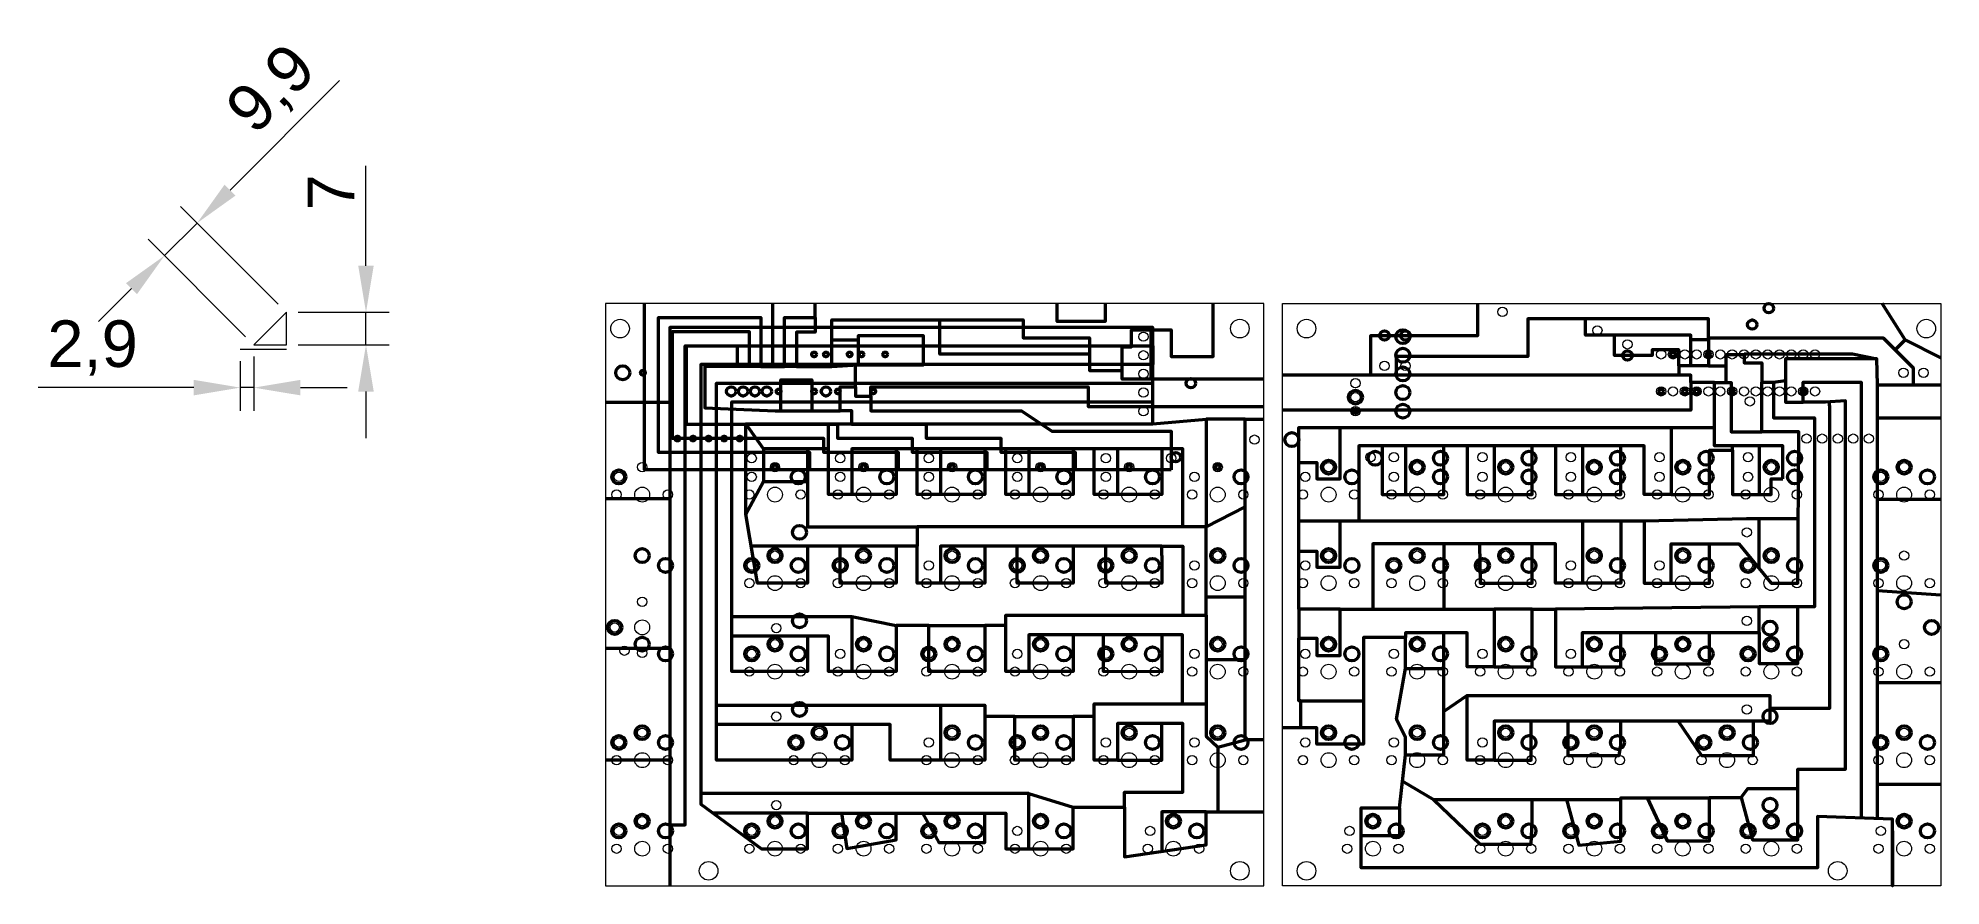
# Model space of a CAD drawing. Header units: millimetres. Extents: x -144 to 264, y -3 to 179.
import ezdxf

# ---------------------------------------------------------------- set-up
doc = ezdxf.new("R2010")
doc.units = ezdxf.units.MM
doc.layers.add('annotations', color=254, linetype='Continuous')
doc.layers.add('pcb-cuts', color=211, linetype='Continuous')
doc.layers.add('toolpath-pcb-bottom', color=155, linetype='Continuous', lineweight=200)
doc.layers.add('toolpath-pcb-top', color=15, linetype='Continuous', lineweight=200)
doc.styles.get("Standard").update_dxf_attribs({"font": 'arial.ttf'})
doc.dimstyles.new('Annotative', dxfattribs={"dimscale": 0, "dimtxt": 2.5, "dimasz": 2.5, "dimexe": 1.25, "dimexo": 0.625, "dimtad": 1, "dimtxsty": 'Standard', "dimcen": 2.5, "dimadec": 0, "dimazin": 0, "dimtfac": 1, "dimtmove": 0, "dimatfit": 3, "dimfxl": 1, "dimarcsym": 0})

# ---------------------------------------------------------------- blocks, each defined once
blk = doc.blocks.new('*D1')
at = {"layer": 'annotations', "color": 0, "lineweight": -2, "transparency": 16777216}
for p, q in [((-73.52, 129.88), (-73.52, 151.35)), ((-88.09, 119.88), (-68.52, 119.88)), ((-73.52, 112.88), (-73.52, 119.88)), ((-88.09, 112.88), (-68.52, 112.88)), ((-73.52, 102.88), (-73.52, 92.88))]:
    blk.add_line(p, q, dxfattribs=at)
at = {"layer": 'annotations', "color": 0, "transparency": 16777216}
for points in [[(-75.19, 129.88), (-71.86, 129.88), (-73.52, 119.88)], [(-75.19, 102.88), (-71.86, 102.88), (-73.52, 112.88)]]:
    blk.add_solid(points, dxfattribs=at)
at = {"layer": 'Defpoints', "color": 0, "transparency": 16777216}
for p in [(-90.59, 119.88), (-73.52, 119.88), (-90.59, 112.88)]:
    blk.add_point(p, dxfattribs=at)
at = {"layer": 'annotations', "color": 0, "transparency": 16777216, "insert": (-81.02, 145.62), "char_height": 10, "attachment_point": 5, "rotation": 90}
blk.add_mtext('7', dxfattribs=at)
blk = doc.blocks.new('*D2')
at = {"layer": 'annotations', "color": 0, "lineweight": -2, "transparency": 16777216}
for p, q in [((-102.68, 146.11), (-79.19, 169.61)), ((-116.75, 132.04), (-109.75, 139.04)), ((-92.36, 121.65), (-113.29, 142.58)), ((-99.36, 114.65), (-120.29, 135.58)), ((-123.83, 124.97), (-130.9, 117.9))]:
    blk.add_line(p, q, dxfattribs=at)
at = {"layer": 'annotations', "color": 0, "transparency": 16777216}
for points in [[(-103.86, 147.29), (-101.51, 144.93), (-109.75, 139.04)], [(-125, 126.15), (-122.65, 123.79), (-116.75, 132.04)]]:
    blk.add_solid(points, dxfattribs=at)
at = {"layer": 'Defpoints', "color": 0, "transparency": 16777216}
for p in [(-109.75, 139.04), (-90.59, 119.88), (-97.59, 112.88)]:
    blk.add_point(p, dxfattribs=at)
at = {"layer": 'annotations', "color": 0, "transparency": 16777216, "insert": (-93.42, 167.41), "char_height": 10, "attachment_point": 5, "rotation": 45}
blk.add_mtext('9,9', dxfattribs=at)
blk = doc.blocks.new('*D3')
at = {"layer": 'annotations', "color": 0, "lineweight": -2, "transparency": 16777216}
for p, q in [((-97.59, 110.38), (-97.59, 98.71)), ((-100.49, 109.38), (-100.49, 98.71)), ((-110.49, 103.71), (-143.89, 103.71)), ((-97.59, 103.71), (-100.49, 103.71)), ((-87.59, 103.71), (-77.59, 103.71))]:
    blk.add_line(p, q, dxfattribs=at)
at = {"layer": 'annotations', "color": 0, "transparency": 16777216}
for points in [[(-110.49, 105.38), (-110.49, 102.05), (-100.49, 103.71)], [(-87.59, 105.38), (-87.59, 102.05), (-97.59, 103.71)]]:
    blk.add_solid(points, dxfattribs=at)
at = {"layer": 'Defpoints', "color": 0, "transparency": 16777216}
for p in [(-100.49, 111.88), (-97.59, 112.88), (-97.59, 103.71)]:
    blk.add_point(p, dxfattribs=at)
at = {"layer": 'annotations', "color": 0, "transparency": 16777216, "insert": (-132.19, 112.22), "char_height": 10, "attachment_point": 5}
blk.add_mtext('2,9', dxfattribs=at)

msp = doc.modelspace()

# ---------------------------------------------------------------- linework, layer by layer
at = {"layer": 'annotations'}
for p, q in [((-90.594, 119.88), (-97.594, 112.88)), ((-90.594, 112.88), (-90.594, 119.88)), ((-90.594, 111.88), (-100.494, 111.88)), ((-97.594, 112.88), (-90.594, 112.88))]:
    msp.add_line(p, q, dxfattribs=at)
at = {"layer": 'pcb-cuts'}
for points in [[(119.15, -3.25), (119.15, 121.75), (-22.15, 121.75), (-22.15, -3.25)], [(123.15, -3.25), (123.15, 121.75), (264.45, 121.75), (264.45, -3.25)]]:
    msp.add_lwpolyline(points, close=True, dxfattribs=at)
for centre, radius in [((170.339, 119.969), 1), ((227.495, 120.762), 1), ((-19, 116.38), 2), ((93.32, 114.65), 1), ((114, 116.38), 2), ((128.3, 116.38), 2), ((145.045, 114.875), 1), ((149.545, 114.875), 1), ((190.719, 116), 1), ((223.965, 117.232), 1), ((261.3, 116.38), 2), ((93.32, 110.65), 1), ((197.175, 113), 1), ((197.175, 110.625), 1), ((204.41, 110.85), 1), ((206.95, 110.85), 1), ((209.49, 110.85), 1), ((212.03, 110.85), 1), ((214.57, 110.85), 1), ((217.11, 110.85), 1), ((219.65, 110.85), 1), ((222.19, 110.85), 1), ((224.73, 110.85), 1), ((227.27, 110.85), 1), ((229.81, 110.85), 1), ((232.35, 110.85), 1), ((234.89, 110.85), 1), ((237.43, 110.85), 1), ((93.32, 106.65), 1), ((145.045, 108.375), 1), ((149.545, 108.375), 1), ((256.4, 106.91), 1), ((260.728, 106.91), 1), ((93.32, 102.65), 1), ((138.8, 104.66), 1), ((138.8, 101.66), 1), ((204.41, 102.91), 1), ((206.95, 102.91), 1), ((209.49, 102.91), 1), ((212.03, 102.91), 1), ((214.57, 102.91), 1), ((217.11, 102.91), 1), ((219.65, 102.91), 1), ((222.19, 102.91), 1), ((224.73, 102.91), 1), ((227.27, 102.91), 1), ((229.81, 102.91), 1), ((232.35, 102.91), 1), ((234.89, 102.91), 1), ((237.43, 102.91), 1), ((93.32, 98.65), 1), ((138.8, 98.66), 1), ((223.46, 100.762), 1), ((117.15, 92.55), 1), ((235.62, 92.762), 1), ((238.96, 92.762), 1), ((242.3, 92.762), 1), ((245.64, 92.762), 1), ((248.98, 92.762), 1), ((-14.25, 86.65), 1), ((9.25, 88.55), 1), ((14.25, 86.65), 1), ((28.25, 88.55), 1), ((33.25, 86.65), 1), ((47.25, 88.55), 1), ((52.25, 86.65), 1), ((66.25, 88.55), 1), ((71.25, 86.65), 1), ((85.25, 88.55), 1), ((90.25, 86.65), 1), ((99.25, 88.55), 1), ((109.25, 86.65), 1), ((133.05, 86.65), 1), ((142.05, 88.762), 1), ((147.05, 88.762), 1), ((152.05, 86.65), 1), ((166.05, 88.762), 1), ((171.05, 86.65), 1), ((185.05, 88.762), 1), ((190.05, 86.65), 1), ((204.05, 88.762), 1), ((209.05, 86.65), 1), ((223.05, 88.762), 1), ((228.05, 86.65), 1), ((256.55, 86.65), 1), ((-19.75, 80.75), 1), ((-19.25, 84.55), 1), ((-14.25, 80.75), 1.6), ((-8.75, 80.75), 1), ((8.75, 80.75), 1), ((9.25, 84.55), 1), ((14.25, 80.75), 1.6), ((19.75, 80.75), 1), ((27.75, 80.75), 1), ((28.25, 84.55), 1), ((33.25, 80.75), 1.6), ((38.75, 80.75), 1), ((46.75, 80.75), 1), ((47.25, 84.55), 1), ((52.25, 80.75), 1.6), ((57.75, 80.75), 1), ((65.75, 80.75), 1), ((66.25, 84.55), 1), ((71.25, 80.75), 1.6), ((76.75, 80.75), 1), ((84.75, 80.75), 1), ((85.25, 84.55), 1), ((90.25, 80.75), 1.6), ((95.75, 80.75), 1), ((103.75, 80.75), 1), ((104.25, 84.55), 1), ((109.25, 80.75), 1.6), ((114.75, 80.75), 1), ((127.55, 80.75), 1), ((128.05, 84.55), 1), ((133.05, 80.75), 1.6), ((138.55, 80.75), 1), ((146.55, 80.75), 1), ((147.05, 84.55), 1), ((152.05, 80.75), 1.6), ((157.55, 80.75), 1), ((165.55, 80.75), 1), ((166.05, 84.55), 1), ((171.05, 80.75), 1.6), ((176.55, 80.75), 1), ((184.55, 80.75), 1), ((185.05, 84.55), 1), ((190.05, 80.75), 1.6), ((195.55, 80.75), 1), ((203.55, 80.75), 1), ((204.05, 84.55), 1), ((209.05, 80.75), 1.6), ((214.55, 80.75), 1), ((222.55, 80.75), 1), ((223.05, 84.55), 1), ((228.05, 80.75), 1.6), ((233.55, 80.75), 1), ((251.05, 80.75), 1), ((251.55, 84.55), 1), ((256.55, 80.75), 1.6), ((262.05, 80.75), 1), ((222.8, 72.65), 1), ((9.25, 65.55), 1), ((14.25, 67.65), 1), ((28.25, 65.55), 1), ((33.25, 67.65), 1), ((47.25, 65.55), 1), ((52.25, 67.65), 1), ((66.25, 65.55), 1), ((71.25, 67.65), 1), ((85.25, 65.55), 1), ((90.25, 67.65), 1), ((104.25, 65.55), 1), ((109.25, 67.65), 1), ((128.05, 65.55), 1), ((133.05, 67.65), 1), ((147.05, 65.55), 1), ((152.05, 67.65), 1), ((166.05, 65.55), 1), ((171.05, 67.65), 1), ((185.05, 65.55), 1), ((190.05, 67.65), 1), ((204.05, 65.55), 1), ((209.05, 67.65), 1), ((223.05, 65.55), 1), ((228.05, 67.65), 1), ((251.55, 65.55), 1), ((256.55, 67.65), 1), ((8.75, 61.75), 1), ((14.25, 61.75), 1.6), ((19.75, 61.75), 1), ((27.75, 61.75), 1), ((33.25, 61.75), 1.6), ((38.75, 61.75), 1), ((46.75, 61.75), 1), ((52.25, 61.75), 1.6), ((57.75, 61.75), 1), ((65.75, 61.75), 1), ((71.25, 61.75), 1.6), ((76.75, 61.75), 1), ((84.75, 61.75), 1), ((90.25, 61.75), 1.6), ((95.75, 61.75), 1), ((103.75, 61.75), 1), ((109.25, 61.75), 1.6), ((114.75, 61.75), 1), ((127.55, 61.75), 1), ((133.05, 61.75), 1.6), ((138.55, 61.75), 1), ((146.55, 61.75), 1), ((152.05, 61.75), 1.6), ((157.55, 61.75), 1), ((165.55, 61.75), 1), ((171.05, 61.75), 1.6), ((176.55, 61.75), 1), ((184.55, 61.75), 1), ((190.05, 61.75), 1.6), ((195.55, 61.75), 1), ((203.55, 61.75), 1), ((209.05, 61.75), 1.6), ((214.55, 61.75), 1), ((222.55, 61.75), 1), ((228.05, 61.75), 1.6), ((233.55, 61.75), 1), ((251.05, 61.75), 1), ((256.55, 61.75), 1.6), ((262.05, 61.75), 1), ((-14.25, 57.75), 1), ((-20.15, 52.25), 1), ((-14.25, 52.25), 1.6), ((14.532, 52.102), 1), ((222.8, 53.65), 1), ((14.25, 48.65), 1), ((33.25, 48.65), 1), ((52.25, 48.65), 1), ((71.25, 48.65), 1), ((90.25, 48.65), 1), ((109.25, 48.65), 1), ((133.05, 48.65), 1), ((152.05, 48.65), 1), ((171.05, 48.65), 1), ((190.05, 48.65), 1), ((209.05, 48.65), 1), ((228.05, 48.65), 1), ((256.55, 48.65), 1), ((-18.05, 47.25), 1), ((-14.25, 46.75), 1), ((9.25, 46.55), 1), ((28.25, 46.55), 1), ((47.25, 46.55), 1), ((66.25, 46.55), 1), ((85.25, 46.55), 1), ((104.25, 46.55), 1), ((128.05, 46.55), 1), ((147.05, 46.55), 1), ((166.05, 46.55), 1), ((185.05, 46.55), 1), ((204.05, 46.55), 1), ((223.05, 46.55), 1), ((251.55, 46.55), 1), ((8.75, 42.75), 1), ((14.25, 42.75), 1.6), ((19.75, 42.75), 1), ((27.75, 42.75), 1), ((33.25, 42.75), 1.6), ((38.75, 42.75), 1), ((46.75, 42.75), 1), ((52.25, 42.75), 1.6), ((57.75, 42.75), 1), ((65.75, 42.75), 1), ((71.25, 42.75), 1.6), ((76.75, 42.75), 1), ((84.75, 42.75), 1), ((90.25, 42.75), 1.6), ((95.75, 42.75), 1), ((103.75, 42.75), 1), ((109.25, 42.75), 1.6), ((114.75, 42.75), 1), ((127.55, 42.75), 1), ((133.05, 42.75), 1.6), ((138.55, 42.75), 1), ((146.55, 42.75), 1), ((152.05, 42.75), 1.6), ((157.55, 42.75), 1), ((165.55, 42.75), 1), ((171.05, 42.75), 1.6), ((176.55, 42.75), 1), ((184.55, 42.75), 1), ((190.05, 42.75), 1.6), ((195.55, 42.75), 1), ((203.55, 42.75), 1), ((209.05, 42.75), 1.6), ((214.55, 42.75), 1), ((222.55, 42.75), 1), ((228.05, 42.75), 1.6), ((233.55, 42.75), 1), ((251.05, 42.75), 1), ((256.55, 42.75), 1.6), ((262.05, 42.75), 1), ((14.532, 33.102), 1), ((222.8, 34.65), 1), ((-14.25, 29.65), 1), ((23.75, 29.65), 1), ((52.25, 29.65), 1), ((71.25, 29.65), 1), ((90.25, 29.65), 1), ((109.25, 29.65), 1), ((133.05, 29.65), 1), ((152.05, 29.65), 1), ((171.05, 29.65), 1), ((190.05, 29.65), 1), ((218.55, 29.65), 1), ((256.55, 29.65), 1), ((-19.75, 23.75), 1), ((-19.25, 27.55), 1), ((-14.25, 23.75), 1.6), ((-8.75, 23.75), 1), ((18.25, 23.75), 1), ((18.75, 27.55), 1), ((23.75, 23.75), 1.6), ((29.25, 23.75), 1), ((46.75, 23.75), 1), ((47.25, 27.55), 1), ((52.25, 23.75), 1.6), ((57.75, 23.75), 1), ((65.75, 23.75), 1), ((66.25, 27.55), 1), ((71.25, 23.75), 1.6), ((76.75, 23.75), 1), ((84.75, 23.75), 1), ((85.25, 27.55), 1), ((90.25, 23.75), 1.6), ((95.75, 23.75), 1), ((103.75, 23.75), 1), ((104.25, 27.55), 1), ((109.25, 23.75), 1.6), ((114.75, 23.75), 1), ((127.55, 23.75), 1), ((128.05, 27.55), 1), ((133.05, 23.75), 1.6), ((138.55, 23.75), 1), ((146.55, 23.75), 1), ((147.05, 27.55), 1), ((152.05, 23.75), 1.6), ((157.55, 23.75), 1), ((165.55, 23.75), 1), ((166.05, 27.55), 1), ((171.05, 23.75), 1.6), ((176.55, 23.75), 1), ((184.55, 23.75), 1), ((185.05, 27.55), 1), ((190.05, 23.75), 1.6), ((195.55, 23.75), 1), ((213.05, 23.75), 1), ((213.55, 27.55), 1), ((218.55, 23.75), 1.6), ((224.05, 23.75), 1), ((251.05, 23.75), 1), ((251.55, 27.55), 1), ((256.55, 23.75), 1.6), ((262.05, 23.75), 1), ((14.532, 14.102), 1), ((-19.25, 8.55), 1), ((-14.25, 10.65), 1), ((9.25, 8.55), 1), ((14.25, 10.65), 1), ((28.25, 8.55), 1), ((33.25, 10.65), 1), ((47.25, 8.55), 1), ((52.25, 10.65), 1), ((66.25, 8.55), 1), ((71.25, 10.65), 1), ((94.75, 8.55), 1), ((99.75, 10.65), 1), ((137.55, 8.55), 1), ((142.55, 10.65), 1), ((166.05, 8.55), 1), ((171.05, 10.65), 1), ((185.05, 8.55), 1), ((190.05, 10.65), 1), ((204.05, 8.55), 1), ((209.05, 10.65), 1), ((223.05, 8.55), 1), ((228.05, 10.65), 1), ((251.55, 8.55), 1), ((256.55, 10.65), 1), ((-19.75, 4.75), 1), ((-14.25, 4.75), 1.6), ((-8.75, 4.75), 1), ((8.75, 4.75), 1), ((14.25, 4.75), 1.6), ((19.75, 4.75), 1), ((27.75, 4.75), 1), ((33.25, 4.75), 1.6), ((38.75, 4.75), 1), ((46.75, 4.75), 1), ((52.25, 4.75), 1.6), ((57.75, 4.75), 1), ((65.75, 4.75), 1), ((71.25, 4.75), 1.6), ((76.75, 4.75), 1), ((94.25, 4.75), 1), ((99.75, 4.75), 1.6), ((105.25, 4.75), 1), ((137.05, 4.75), 1), ((142.55, 4.75), 1.6), ((148.05, 4.75), 1), ((165.55, 4.75), 1), ((171.05, 4.75), 1.6), ((176.55, 4.75), 1), ((184.55, 4.75), 1), ((190.05, 4.75), 1.6), ((195.55, 4.75), 1), ((203.55, 4.75), 1), ((209.05, 4.75), 1.6), ((214.55, 4.75), 1), ((222.55, 4.75), 1), ((228.05, 4.75), 1.6), ((233.55, 4.75), 1), ((251.05, 4.75), 1), ((256.55, 4.75), 1.6), ((262.05, 4.75), 1), ((0, 0), 2), ((114, 0), 2), ((128.3, 0), 2), ((242.3, 0), 2)]:
    msp.add_circle(centre, radius, dxfattribs=at)
at = {"layer": 'toolpath-pcb-bottom'}
for p, q in [((222.19, 110.85), (222.19, 110.985)), ((256.801, 114.001), (254.637, 111.837)), ((258.564, 104.308), (264.45, 104.308)), ((-8.35, 100.55), (-22.15, 100.55)), ((206.55, 95.15), (215.84, 95.15)), ((250.84, 97.22), (264.45, 97.22)), ((68.75, 90.55), (63.75, 90.55)), ((149.55, 91.206), (149.55, 80.75)), ((168.55, 91.206), (168.55, 80.75)), ((187.55, 91.206), (187.55, 80.75)), ((219.75, 90.262), (219.75, 91.25)), ((225.55, 80.75), (225.55, 91.25)), ((-8.35, 79.833), (-22.15, 79.833)), ((106.75, 73.853), (115.15, 78.129)), ((250.84, 79.772), (264.45, 79.772)), ((225.389, 75.65), (233.855, 75.65)), ((157.76, 70.15), (157.76, 56.15)), ((106.75, 58.819), (115.15, 58.819)), ((250.84, 60.176), (264.45, 59.25)), ((-8.35, 47.75), (-22.15, 47.75)), ((106.75, 45.353), (115.15, 45.353)), ((162.75, 37.65), (157.76, 34.184)), ((250.84, 40.435), (264.45, 40.435)), ((109.25, 26.575), (115.15, 28.111)), ((-8.35, 23.75), (-22.15, 23.75)), ((68.75, 16.579), (78.25, 13.678)), ((184.077, 15.294), (195.76, 15.294)), ((201.426, 15.641), (214.76, 15.641)), ((-8.35, 9.878), (-8.35, -3.25))]:
    msp.add_line(p, q, dxfattribs=at)
for points in [[(142.122, 106.41), (142.122, 114.875), (165.07, 114.875), (165.07, 121.75)], [(214.57, 114.35), (214.57, 118.5), (175.825, 118.5), (175.825, 110.375), (147.545, 110.375), (147.545, 106.41)], [(214.57, 113.985), (210.76, 113.985), (210.76, 115), (188.173, 115), (188.173, 118.5)], [(256.801, 114.001), (251.872, 121.75)], [(93.32, 112.65), (95.32, 112.65), (95.32, 116.65), (-8.35, 116.65), (-8.35, 9.878), (-5.01, 9.878), (-5.01, 112.65), (93.32, 112.65)], [(210.76, 108.364), (208.22, 108.364), (208.22, 111.85), (202.473, 111.85), (202.473, 110.625), (194.416, 110.625), (194.416, 115)], [(250.84, 104.308), (258.564, 104.308), (258.564, 107.91), (252.124, 114.35), (214.57, 114.35), (214.57, 108.364), (218.38, 108.364)], [(95.32, 112.65), (95.32, 108.65), (-1.67, 108.65), (-1.67, 19.056), (-1.67, 14.31), (11.324, 4.742), (21.25, 4.75), (21.25, 12.376), (28.507, 12.376), (29.648, 4.805), (40.25, 6.643), (40.25, 12.376), (45.881, 12.376), (49.431, 6.072), (59.25, 6.072), (59.25, 12.376), (63.75, 12.376), (63.75, 4.75), (78.25, 4.75), (78.25, 13.678), (89.282, 13.678), (89.282, 3.032), (106.75, 5.567), (106.75, 12.65), (119.15, 12.65)], [(214.57, 108.364), (210.76, 108.364), (210.76, 113.985)], [(218.38, 104.803), (218.38, 110.85), (222.19, 110.85), (222.19, 109.032), (226, 109.032), (226, 104.893)], [(222.19, 110.985), (245.456, 110.985), (250.68, 109.88)], [(256.801, 114.001), (264.45, 110.109)], [(82.75, 33.102), (78.25, 33.102), (78.25, 23.75), (65.75, 23.75), (65.75, 33.102), (59.25, 33.102), (59.25, 23.75), (38.989, 23.75), (38.989, 31.376), (30.75, 31.376), (30.75, 23.75), (1.67, 23.75), (1.67, 104.65), (95.32, 104.65), (95.32, 108.65)], [(210.76, 104.803), (210.76, 106.41), (123.15, 106.41)], [(208.22, 108.364), (208.22, 106.41)], [(250.84, 18.61), (250.84, 104.308), (250.68, 109.88), (231.08, 109.88), (231.08, 100.58), (234.89, 100.58)], [(101.666, 35.853), (101.666, 50.65), (97.25, 50.65), (97.25, 42.739), (84.75, 42.75), (84.75, 50.65), (78.25, 50.65), (78.25, 42.75), (63.75, 42.75), (63.75, 52.65), (59.25, 52.65), (59.25, 42.75), (47.25, 42.75), (47.25, 52.65), (40.25, 52.65), (40.25, 42.75), (25.75, 42.75), (25.75, 50.376), (21.25, 50.376), (21.25, 42.75), (5.01, 42.75), (5.01, 100.65), (95.32, 100.65), (95.32, 104.65)], [(215.84, 104.803), (210.76, 104.803), (210.76, 98.908), (123.15, 98.908)], [(148.905, 19.207), (155.538, 15.294), (165.55, 5.75), (176.55, 5.75), (176.76, 10.65), (176.76, 15.294), (184.077, 15.294), (186.766, 5.498), (195.76, 6.35), (195.76, 15.641), (201.426, 15.641), (205.676, 6.451), (214.76, 6.451), (214.76, 15.727), (221.55, 15.727), (223.979, 6.625), (233.76, 6.625), (233.76, 21.811), (243.97, 21.811), (243.97, 100.91), (239.63, 100.58), (234.89, 100.58), (234.89, 104.91), (247.31, 104.91), (247.31, 11.301)], [(195.76, 75.15), (200.75, 75.15), (200.75, 61.75), (214.76, 61.75), (214.76, 69.15), (214.76, 70.15), (221.086, 70.15), (228.05, 61.75), (233.76, 61.75), (233.95, 94.25), (226, 94.25), (226, 104.893), (228.54, 104.893), (228.54, 97.25), (237.29, 97.25), (237.29, 56.65), (233.76, 56.65)], [(230.55, 84.15), (230.55, 91.25), (215.84, 91.25), (215.84, 104.803), (218.38, 104.803), (219.425, 104.803), (219.425, 94.25), (226, 94.25)], [(228.54, 104.893), (231.08, 105.23)], [(97.25, 67.65), (97.25, 61.75), (85.25, 61.75), (85.25, 69.65), (78.25, 69.65), (78.25, 61.75), (66.25, 61.75), (66.25, 69.65), (59.25, 69.65), (59.25, 61.75), (44.75, 61.75), (44.75, 69.65), (40.25, 69.65), (40.25, 61.75), (28.25, 61.75), (28.25, 69.65), (21.25, 69.65), (21.25, 61.75), (10.465, 61.75), (7.965, 76.577), (7.965, 95.946), (95.32, 95.946), (95.32, 100.55)], [(227.731, 34.9), (240.63, 34.9), (240.63, 99.58), (240.485, 100.645)], [(11.75, 90.55), (7.965, 95.946)], [(25.75, 90.55), (25.75, 95.946)], [(95.32, 95.946), (106.75, 96.977)], [(115.15, 96.977), (106.75, 96.977), (106.75, 73.853)], [(119.15, 28.111), (115.15, 28.111), (115.15, 96.977), (119.15, 96.977)], [(126.65, 75.15), (126.65, 87.623), (130.55, 87.623), (130.55, 84.15), (135.55, 84.15), (135.55, 95.15), (206.55, 95.15), (206.55, 80.75), (200.75, 80.75), (200.75, 91.206), (139.55, 91.206), (139.55, 75.15)], [(126.65, 87.623), (126.65, 95.15), (135.55, 95.15)], [(21.25, 90.55), (11.75, 90.55), (11.75, 83.53), (21.25, 83.53)], [(101.75, 73.853), (101.75, 90.55), (97.25, 90.55), (97.25, 80.75), (82.75, 80.75), (82.75, 90.55), (78.25, 90.55), (78.25, 80.75), (63.75, 80.75), (63.75, 90.55), (59.25, 90.55), (59.25, 80.75), (44.75, 80.75), (44.75, 90.55), (40.25, 90.55), (40.25, 80.75), (25.75, 80.75), (25.75, 90.55), (21.25, 90.55), (21.25, 73.853), (44.75, 73.853)], [(40.25, 90.55), (30.75, 90.55), (30.75, 80.75)], [(49.75, 90.55), (44.75, 90.55)], [(59.25, 90.55), (49.75, 90.55), (49.75, 80.75)], [(78.25, 90.55), (68.75, 90.55), (68.75, 80.75)], [(87.75, 90.55), (82.75, 90.55)], [(97.25, 90.55), (87.75, 90.55), (87.75, 80.75)], [(144.55, 91.206), (144.55, 80.75), (157.76, 80.75), (157.76, 91.206)], [(162.75, 91.206), (162.75, 80.75), (176.76, 80.75), (176.76, 91.206)], [(181.75, 91.206), (181.75, 80.75), (195.76, 80.75), (195.76, 91.206)], [(206.55, 80.75), (214.76, 80.75), (214.76, 90.262), (219.75, 90.262), (219.75, 80.75), (228.05, 80.75), (228.05, 84.15), (230.55, 84.15)], [(11.75, 83.53), (7.965, 76.577)], [(106.75, 54.853), (106.75, 73.853), (44.75, 73.853), (44.75, 69.65)], [(126.65, 56.15), (126.65, 68.623), (130.55, 68.623), (130.55, 65.15), (135.55, 65.15), (135.55, 75.15), (187.55, 75.15), (187.55, 61.75), (181.75, 61.75), (181.75, 70.15), (142.574, 70.15), (142.574, 56.15)], [(126.65, 68.623), (126.65, 75.15), (135.55, 75.15)], [(187.55, 75.15), (195.76, 75.15), (195.76, 61.75), (187.55, 61.75)], [(200.75, 75.15), (222.8, 75.65), (225.389, 75.65), (225.389, 64.96)], [(21.25, 69.65), (9.133, 69.65)], [(40.25, 69.65), (28.25, 69.65)], [(59.25, 69.65), (49.75, 69.65), (49.75, 61.75)], [(78.25, 69.65), (66.25, 69.65)], [(97.25, 69.65), (85.25, 69.65)], [(97.25, 67.65), (97.25, 69.65), (101.75, 69.65), (101.75, 54.853)], [(165.454, 70.15), (165.55, 61.75), (176.76, 61.75), (176.76, 70.15)], [(206.55, 61.75), (206.55, 70.15), (214.76, 70.15)], [(5.01, 54.579), (30.75, 54.579), (30.75, 42.75)], [(30.75, 54.579), (40.25, 52.65)], [(63.75, 52.65), (63.75, 54.853), (106.75, 54.853), (106.75, 35.853)], [(127.09, 36.479), (126.65, 36.479), (126.65, 49.95), (130.55, 49.95), (130.55, 46.207), (135.55, 46.207), (135.55, 56.15), (168.55, 56.15), (168.55, 43.779), (162.75, 43.779), (162.75, 51.096), (149.55, 51.096), (149.55, 50.1)], [(135.55, 56.15), (126.65, 56.15), (126.65, 49.95)], [(168.55, 43.779), (176.76, 43.779), (176.76, 56.15), (168.55, 56.15)], [(176.76, 56.15), (181.75, 56.15), (181.75, 43.75), (187.55, 43.75), (187.55, 51.15), (225.425, 51.15), (225.425, 56.65), (181.75, 56.15)], [(225.425, 51.15), (225.425, 44.474), (233.76, 44.474), (233.76, 56.65), (225.425, 56.65)], [(22.25, 50.376), (5.01, 50.376)], [(47.25, 52.65), (59.25, 52.65)], [(78.25, 50.65), (68.75, 50.65), (68.75, 42.75)], [(97.25, 50.65), (84.75, 50.65)], [(148.26, 13.5), (149.55, 24.913), (149.55, 28.6), (147.618, 32.575), (149.55, 43.454), (149.55, 47.6), (149.55, 50.1), (140.55, 50.1), (140.55, 27.15), (130.55, 27.15), (130.55, 28.6), (130.55, 30.654), (123.15, 30.654)], [(149.55, 43.454), (157.76, 43.454), (157.76, 51.096)], [(187.55, 43.75), (195.76, 43.75), (195.76, 51.15)], [(203.196, 51.15), (203.196, 44.404), (214.76, 44.404), (214.76, 51.15)], [(149.55, 24.913), (157.76, 24.913), (157.76, 43.454)], [(1.67, 35.579), (49.75, 35.579), (49.75, 23.75)], [(49.75, 35.579), (59.25, 35.579), (59.25, 33.102)], [(65.75, 33.102), (78.25, 33.102)], [(89.282, 13.678), (89.282, 16.853), (101.75, 16.853), (101.75, 31.65), (87.75, 31.65), (87.75, 23.75), (82.75, 23.75), (82.75, 35.853), (106.75, 35.853), (106.75, 28.88), (109.25, 26.575), (109.25, 12.65)], [(127.09, 30.654), (127.09, 36.479), (140.55, 36.479)], [(30.75, 31.376), (1.67, 31.376)], [(87.75, 23.75), (97.25, 23.75), (97.25, 31.65)], [(168.55, 23.75), (176.55, 23.75), (176.55, 32.15)], [(184.391, 32.15), (184.391, 24.737), (195.391, 24.737), (195.76, 26.937), (195.76, 32.15)], [(208.046, 32.15), (213.05, 24.75), (224.26, 24.75), (224.26, 32.15)], [(68.75, 4.75), (68.75, 16.579), (-1.67, 16.579)], [(221.55, 15.727), (222.978, 17.7), (233.76, 17.7)], [(250.84, 11.17), (250.84, 18.61), (264.45, 18.61)], [(21.25, 12.376), (0.957, 12.376)], [(28.507, 12.376), (40.25, 12.376)], [(45.881, 12.376), (59.25, 12.376)], [(106.75, 12.65), (97.25, 12.65), (97.25, 4.188)], [(254.05, 8.55), (254.05, -3.25), (254.05, 11.05), (237.95, 11.65), (237.95, 0.65), (140.05, 0.65), (140.05, 10.65), (140.05, 13.5), (148.26, 13.5), (148.26, 7.498), (140.05, 7.498)], [(155.538, 15.294), (176.76, 15.294)]]:
    msp.add_lwpolyline(points, dxfattribs=at)
msp.add_lwpolyline([(162.75, 31.15), (162.75, 37.65), (227.731, 37.65), (227.731, 32.15), (168.55, 32.15), (168.55, 23.75), (162.75, 23.75)], close=True, dxfattribs=at)
for centre, radius in [((227.495, 120.762), 1), ((145.045, 114.875), 1), ((149.545, 114.875), 1), ((223.965, 117.232), 1), ((197.175, 110.625), 1), ((206.95, 110.85), 0.5), ((214.57, 110.85), 0.5), ((138.8, 101.66), 1.5), ((204.41, 102.91), 0.5), ((209.49, 102.91), 0.5), ((212.03, 102.91), 0.5), ((219.65, 102.91), 0.5), ((234.89, 102.91), 0.5), ((138.8, 98.66), 0.5), ((-19.25, 84.55), 1.5), ((251.55, 84.55), 1.5), ((9.25, 65.55), 1.5), ((28.25, 65.55), 1.5), ((66.25, 65.55), 1.5), ((85.25, 65.55), 1.5), ((147.05, 65.55), 1.5), ((166.05, 65.55), 1.5), ((223.05, 65.55), 1.5), ((251.55, 65.55), 1.5), ((-20.15, 52.25), 1.5), ((9.25, 46.55), 1.5), ((47.25, 46.55), 1.5), ((85.25, 46.55), 1.5), ((204.05, 46.55), 1.5), ((223.05, 46.55), 1.5), ((251.55, 46.55), 1.5), ((-19.25, 27.55), 1.5), ((18.75, 27.55), 1.5), ((66.25, 27.55), 1.5), ((185.05, 27.55), 1.5), ((213.55, 27.55), 1.5), ((251.55, 27.55), 1.5), ((-19.25, 8.55), 1.5), ((9.25, 8.55), 1.5), ((28.25, 8.55), 1.5), ((47.25, 8.55), 1.5), ((166.05, 8.55), 1.5), ((185.05, 8.55), 1.5), ((204.05, 8.55), 1.5), ((223.05, 8.55), 1.5)]:
    msp.add_circle(centre, radius, dxfattribs=at)
at = {"layer": 'toolpath-pcb-top'}
for points in [[(21.75, 86.05), (-13.75, 86.05), (-13.75, 121.75)], [(40.75, 86.05), (21.75, 86.05), (21.75, 89.762), (-10.75, 89.762), (-10.75, 118.762), (11.22, 118.762), (11.22, 108.251), (8.68, 108.251)], [(11.22, 108.251), (13.76, 108.251), (13.76, 121.75)], [(13.76, 108.251), (16.3, 108.251), (16.3, 118.762), (22.885, 118.762), (22.885, 121.75)], [(22.885, 118.762), (22.885, 115.623), (18.84, 115.623), (18.84, 108.251), (16.3, 108.251)], [(18.84, 108.251), (26.445, 108.251), (26.445, 118.262), (67.531, 118.262), (67.531, 114.41), (81.754, 114.41), (81.754, 107.41), (88.754, 107.41), (88.754, 112.454), (90.755, 112.454), (90.755, 116.142), (99.255, 116.142), (99.255, 110.375), (108.255, 110.375), (108.255, 121.75)], [(85.09, 121.75), (85.09, 117.91), (74.821, 117.91), (74.821, 121.75)], [(59.75, 86.05), (40.75, 86.05), (40.75, 89.762), (24.75, 89.762), (24.75, 92.762), (-7.715, 92.762), (-7.75, 115.762), (8.68, 115.762), (8.68, 108.251), (6.14, 108.251)], [(46.125, 110.625), (46.125, 114.85), (32.077, 114.85), (32.077, 108.603), (46.125, 108.603), (46.125, 110.625)], [(81.754, 110.91), (49.625, 110.91), (49.625, 118.262)], [(119.15, 105.563), (95.005, 105.563), (95.005, 116.142)], [(78.75, 86.05), (59.75, 86.05), (59.75, 89.762), (43.75, 89.762), (43.75, 92.762), (27.75, 92.762), (27.75, 95.762), (-4.75, 95.762), (-4.75, 112.706), (6.14, 112.706), (6.14, 108.251), (-0.836, 108.251), (-0.836, 99.35), (14.281, 98.762), (28.23, 98.762)], [(26.445, 113.985), (32.077, 113.985)], [(26.445, 108.251), (32.077, 108.603)], [(31.54, 103.91), (31.54, 108.603)], [(95.005, 105.563), (88.754, 105.563), (88.754, 107.41)], [(15.53, 98.762), (15.53, 105.372), (22.15, 105.372), (22.15, 98.762)], [(34.82, 101.91), (34.82, 103.91), (81.425, 103.91), (81.425, 99.66), (119.15, 99.66)]]:
    msp.add_lwpolyline(points, dxfattribs=at)
msp.add_lwpolyline([(99.25, 86.05), (78.75, 86.05), (78.75, 89.762), (62.75, 89.762), (62.75, 92.762), (46.75, 92.762), (46.75, 95.762), (30.75, 95.762), (30.75, 98.762), (28.23, 98.762), (28.23, 103.91), (31.54, 103.91), (31.54, 101.91), (34.82, 101.91), (34.82, 98.762), (67.172, 98.762), (73.684, 94.366), (99.25, 94.366), (99.25, 88.762)], close=True, dxfattribs=at)
for centre, radius in [((148.98, 114.65), 1.5), ((22.65, 110.85), 0.5), ((25.19, 110.85), 0.5), ((30.27, 110.85), 0.5), ((32.81, 110.85), 0.5), ((37.89, 110.85), 0.5), ((148.98, 110.65), 1.5), ((-18.428, 106.91), 1.5), ((-14.1, 106.91), 0.5), ((148.98, 106.65), 1.5), ((4.87, 102.91), 1), ((7.41, 102.91), 1), ((9.95, 102.91), 1), ((12.49, 102.91), 1), ((15.03, 102.91), 0.5), ((22.65, 102.91), 0.5), ((25.19, 102.91), 1), ((27.73, 102.91), 0.5), ((35.35, 102.91), 0.5), ((103.5, 104.66), 1), ((148.98, 102.65), 1.5), ((148.98, 98.65), 1.5), ((125.15, 92.55), 1.5), ((-6.68, 92.762), 0.5), ((-3.34, 92.762), 0.5), ((0, 92.762), 0.5), ((3.34, 92.762), 0.5), ((6.68, 92.762), 0.5), ((143.05, 88.55), 1.5), ((157.05, 88.55), 1.5), ((176.05, 88.55), 1.5), ((195.05, 88.55), 1.5), ((214.05, 88.55), 1.5), ((233.05, 88.55), 1.5), ((14.25, 86.65), 0.5), ((19.25, 84.55), 1.5), ((33.25, 86.65), 0.5), ((38.25, 84.55), 1.5), ((52.25, 86.65), 0.5), ((57.25, 84.55), 1.5), ((71.25, 86.65), 0.5), ((76.25, 84.55), 1.5), ((90.25, 86.65), 0.5), ((95.25, 84.55), 1.5), ((100.25, 88.762), 1), ((109.25, 86.65), 0.5), ((114.25, 84.55), 1.5), ((133.05, 86.65), 1.5), ((138.05, 84.55), 1.5), ((152.05, 86.65), 1.5), ((157.05, 84.55), 1.5), ((171.05, 86.65), 1.5), ((176.05, 84.55), 1.5), ((190.05, 86.65), 1.5), ((195.05, 84.55), 1.5), ((209.05, 86.65), 1.5), ((214.05, 84.55), 1.5), ((228.05, 86.65), 1.5), ((233.05, 84.55), 1.5), ((256.55, 86.65), 1.5), ((261.55, 84.55), 1.5), ((19.5, 72.65), 1.5), ((-14.25, 67.65), 1.5), ((-9.25, 65.55), 1.5), ((14.25, 67.65), 1.5), ((19.25, 65.55), 1.5), ((33.25, 67.65), 1.5), ((38.25, 65.55), 1.5), ((52.25, 67.65), 1.5), ((57.25, 65.55), 1.5), ((71.25, 67.65), 1.5), ((76.25, 65.55), 1.5), ((90.25, 67.65), 1.5), ((95.25, 65.55), 1.5), ((109.25, 67.65), 1.5), ((114.25, 65.55), 1.5), ((133.05, 67.65), 1.5), ((138.05, 65.55), 1.5), ((152.05, 67.65), 1.5), ((157.05, 65.55), 1.5), ((171.05, 67.65), 1.5), ((176.05, 65.55), 1.5), ((190.05, 67.65), 1.5), ((195.05, 65.55), 1.5), ((209.05, 67.65), 1.5), ((214.05, 65.55), 1.5), ((228.05, 67.65), 1.5), ((233.05, 65.55), 1.5), ((256.55, 57.75), 1.5), ((19.5, 53.65), 1.5), ((227.768, 52.102), 1.5), ((262.45, 52.25), 1.5), ((-14.25, 48.65), 1.5), ((14.25, 48.65), 1.5), ((33.25, 48.65), 1.5), ((52.25, 48.65), 1.5), ((71.25, 48.65), 1.5), ((90.25, 48.65), 1.5), ((109.25, 48.65), 1.5), ((133.05, 48.65), 1.5), ((152.05, 48.65), 1.5), ((171.05, 48.65), 1.5), ((190.05, 48.65), 1.5), ((209.05, 48.65), 1.5), ((228.05, 48.65), 1.5), ((-9.25, 46.55), 1.5), ((19.25, 46.55), 1.5), ((38.25, 46.55), 1.5), ((57.25, 46.55), 1.5), ((76.25, 46.55), 1.5), ((95.25, 46.55), 1.5), ((114.25, 46.55), 1.5), ((138.05, 46.55), 1.5), ((157.05, 46.55), 1.5), ((176.05, 46.55), 1.5), ((195.05, 46.55), 1.5), ((214.05, 46.55), 1.5), ((233.05, 46.55), 1.5), ((19.5, 34.65), 1.5), ((227.768, 33.102), 1.5), ((-14.25, 29.65), 1.5), ((-9.25, 27.55), 1.5), ((23.75, 29.65), 1.5), ((28.75, 27.55), 1.5), ((52.25, 29.65), 1.5), ((57.25, 27.55), 1.5), ((71.25, 29.65), 1.5), ((76.25, 27.55), 1.5), ((90.25, 29.65), 1.5), ((95.25, 27.55), 1.5), ((109.25, 29.65), 1.5), ((114.25, 27.55), 1.5), ((133.05, 29.65), 1.5), ((138.05, 27.55), 1.5), ((152.05, 29.65), 1.5), ((157.05, 27.55), 1.5), ((171.05, 29.65), 1.5), ((176.05, 27.55), 1.5), ((190.05, 29.65), 1.5), ((195.05, 27.55), 1.5), ((218.55, 29.65), 1.5), ((223.55, 27.55), 1.5), ((256.55, 29.65), 1.5), ((261.55, 27.55), 1.5), ((227.768, 14.102), 1.5), ((-14.25, 10.65), 1.5), ((-9.25, 8.55), 1.5), ((14.25, 10.65), 1.5), ((19.25, 8.55), 1.5), ((33.25, 10.65), 1.5), ((38.25, 8.55), 1.5), ((52.25, 10.65), 1.5), ((57.25, 8.55), 1.5), ((71.25, 10.65), 1.5), ((76.25, 8.55), 1.5), ((99.75, 10.65), 1.5), ((104.75, 8.55), 1.5), ((142.55, 10.65), 1.5), ((147.55, 8.55), 1.5), ((171.05, 10.65), 1.5), ((176.05, 8.55), 1.5), ((190.05, 10.65), 1.5), ((195.05, 8.55), 1.5), ((209.05, 10.65), 1.5), ((214.05, 8.55), 1.5), ((228.05, 10.65), 1.5), ((233.05, 8.55), 1.5), ((256.55, 10.65), 1.5), ((261.55, 8.55), 1.5)]:
    msp.add_circle(centre, radius, dxfattribs=at)

# ---------------------------------------------------------------- dimensions: what is measured, and where the dimension line sits
at = {"layer": 'annotations'}
dim = msp.add_aligned_dim(p1=(-97.594, 112.88), p2=(-90.594, 119.88), distance=27.097, dimstyle='Annotative', dxfattribs=at)
dim.commit()
dim.dimension.update_dxf_attribs({"geometry": '*D2', "text_midpoint": (-93.418, 167.412)})
dim = msp.add_linear_dim(base=(-73.524, 119.88), p1=(-90.594, 112.88), p2=(-90.594, 119.88), angle=90, dimstyle='Annotative', dxfattribs=at)
dim.commit()
dim.dimension.update_dxf_attribs({"geometry": '*D1', "text_midpoint": (-81.024, 145.617)})
dim = msp.add_linear_dim(base=(-97.594, 103.715), p1=(-100.494, 111.88), p2=(-97.594, 112.88), dimstyle='Annotative', dxfattribs=at)
dim.commit()
dim.dimension.update_dxf_attribs({"geometry": '*D3', "text_midpoint": (-132.192, 103.715), "dimtype": 160})

doc.saveas('drawing.dxf')
